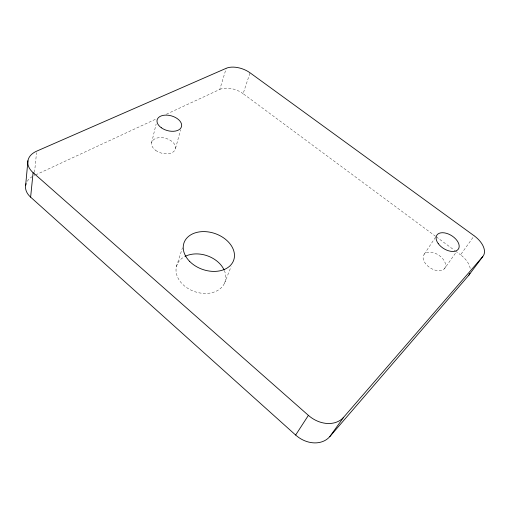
<?xml version="1.0" encoding="UTF-8"?>
<svg xmlns="http://www.w3.org/2000/svg" width="510" height="510" viewBox="0 0 510 510"><rect width="100%" height="100%" fill="white"/><g stroke="black" fill="none" stroke-linecap="round" stroke-linejoin="round"><path stroke-width="0.38" stroke-dasharray="2.55 1.91" d="M34.438 173.202L34.195 175.567A23.033 15.364 7.1 0 0 27.126 181.471M34.521 172.418L36.541 152.713M151.585 142.825L156.143 123.949M175.536 148.404L180.61 129.789M166.349 114.24L219.784 89.441L226.236 68.283M176.434 266.577L182.44 247.822M435.623 236.34L243.111 93.674L250.059 72.815M224.394 283.464L231.075 266.698M424.282 254.152L435.483 237.29M444.567 268.591A12.469 7.65 32.9 0 0 433.417 252.673A12.469 7.65 32.9 0 0 425.123 263.064A12.469 7.65 32.9 0 0 444.567 268.591L456.354 251.921M470.201 268.356A19.89 11.998 33.5 0 0 460.568 254.828L474.179 235.811M35.643 174.898L156.238 118.932M436.26 236.812L454.812 250.557M455.449 251.035L460.568 254.828M219.784 89.441A17.365 9.837 19 0 1 243.111 93.674M224.355 270.536A25.494 18.997 18.9 0 1 212.096 292.657A25.494 18.997 18.9 0 1 180.253 281.59A25.494 18.997 18.9 0 1 184.512 256.683M155.665 150.386A12.31 7.707 15.3 0 0 175.376 149.105A12.31 7.707 15.3 0 0 159.592 137.63A12.31 7.707 15.3 0 0 155.665 150.386"/><path stroke-width="0.76" d="M25.653 185.296L27.935 160.733M30.625 197.141L33.093 172.641A23.753 15.319 8 0 1 36.701 151.138L226.236 68.283A17.793 9.677 19.2 0 1 250.059 72.815L474.179 235.811A20.438 11.87 33 0 1 482.747 256.6L468.556 275.553L329.836 436.579A26.016 20.974 39.6 0 1 295.647 435.049L30.625 197.141A23.033 15.364 7.1 0 1 26.099 183.606M295.647 435.049L308.397 415.369A26.941 21.139 38.1 0 0 343.657 417.244L482.747 256.6M329.836 436.579L343.657 417.244M33.093 172.641L308.397 415.369M469.908 273.213A19.89 11.998 33.5 0 1 468.556 275.553M185.092 256.383A25.494 18.997 18.9 0 1 224.069 269.886M189.58 261.324A26.316 18.978 19.2 0 0 233.108 261.598A26.316 18.978 19.2 0 0 203.866 231.597A26.316 18.978 19.2 0 0 189.58 261.324M161.3 127.755A12.648 7.631 15.7 0 0 181.464 126.754A12.648 7.631 15.7 0 0 165.202 115.132A12.648 7.631 15.7 0 0 161.3 127.755M438.243 243.608A12.814 7.574 32.3 0 0 458.165 249.358A12.814 7.574 32.3 0 0 446.479 233.325A12.814 7.574 32.3 0 0 438.243 243.608"/></g></svg>
